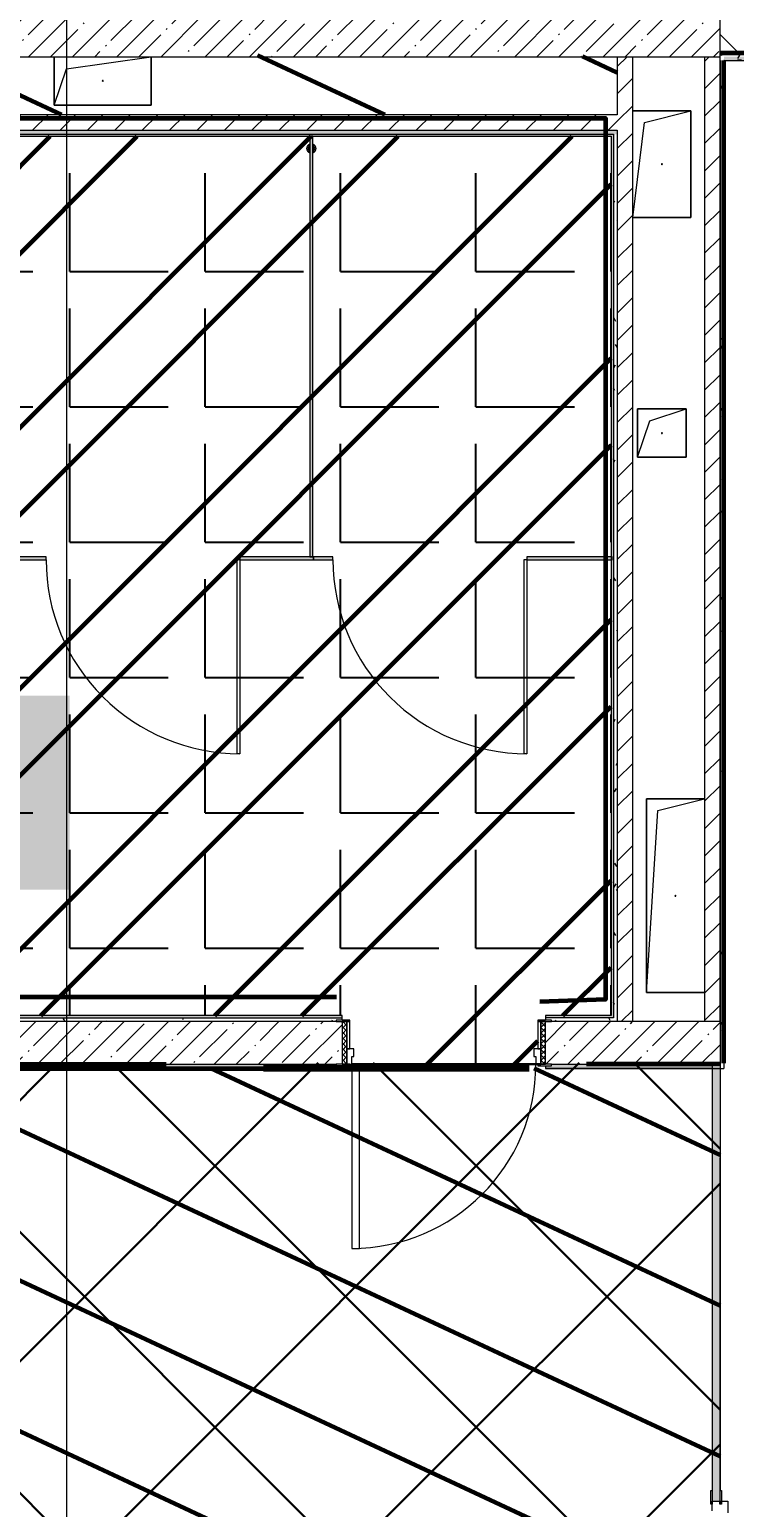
# Model space of a CAD drawing. Header units: millimetres. Extents: x -164500 to 426394, y -51911 to 102118.
# Drawn here: x 264540 to 268177, y 2892 to 10519 of the extents above; entities that cross this region are included whole.
import ezdxf
from ezdxf import colors
from ezdxf.entities.mleader import LeaderData, LeaderLine
from ezdxf.math import Vec2, Vec3

# ---------------------------------------------------------------- set-up
doc = ezdxf.new("R2010")
doc.units = ezdxf.units.MM
doc.linetypes.add('Осевая', pattern=[6350, 1270, -952.5, 3175, -952.5])
for name, color, linetype, lineweight in [('0) шлифовка', 5, 'Continuous', 60), ('1.4) Плинтус ПЛ-4', 6, 'Continuous', 60), ('196 1-3 этаж гидро изол', 6, 'Continuous', 60), ('284 стык. профилей', 1, 'Continuous', 120), ('5.2) Л-1 Линолеум', 100, 'Continuous', 30), ('9.1) Рулон', 30, 'Continuous', 30), ('A-DOOR-2', 7, 'Continuous', 5), ('A-DOOR-FRAM-2', 7, 'Continuous', 5), ('A-FLOR', 7, 'Continuous', 9), ('A-GENM', 7, 'Continuous', 9), ('A-GENM-1', 7, 'Continuous', 20), ('A-WALL', 7, 'Continuous', 5), ('I-WALL', 7, 'Continuous', 5), ('Оси', 7, 'Continuous', 9), ('Оси-2', 7, 'Осевая', 9)]:
    doc.layers.add(name, color=color, linetype=linetype, lineweight=lineweight)
for name, color, linetype in [('1.2) плитка КР3', 160, 'Continuous'), ('2) защита вин плитк', 6, 'Continuous'), ('3.1) Наливной пол', 3, 'Continuous'), ('3.2.3) Нал-ой пол 4 вып', 3, 'Continuous')]:
    doc.layers.add(name, color=color, linetype=linetype)
doc.layers.add('A-AREA-PATT-2', color=7, linetype='Continuous', lineweight=5, true_color=0xcde0ef, transparency=1)
for name, color, linetype, lineweight, true_color in [('A-DOOR-1', 7, 'Continuous', 5, 0xc0c0c0), ('A-DOOR-FRAM-1', 7, 'Continuous', 5, 0xc0c0c0), ('A-WALL-1', 9, 'Continuous', 5, 0x808080), ('A-WALL-FNSH-1', 9, 'Continuous', 5, 0x808080)]:
    doc.layers.add(name, color=color, linetype=linetype, lineweight=lineweight, true_color=true_color)
doc.styles.add('СПДС', font='ГОСТ тип А.ttf', dxfattribs={"width": 0.9})
pattern_1 = [(45, (148772.12, -0.94), (-70.71068, 70.71068), [])]
pattern_2 = [(45, (148772.12, -0.94), (-114.04925, 114.04925), []), (45, (148886.17, -0.94), (-114.04925, 114.04925), [201.612, -40.322, 6.706, -33.617])]
pattern_3 = [(0, (148772.123, -0.94), (243.84, 60.96), [20.117, -162.763, 20.117, -162.763, -975.36]), (0, (148772.123, -0.94), (243.84, 60.96), [-365.76, 20.117, -345.643, 20.117, -162.763, -426.72]), (0, (148772.123, -0.94), (243.84, 60.96), [-914.4, 20.117, -101.803, 20.117, -284.683]), (120, (148863.563, 29.54), (-174.71291, 180.691634), [20.117, -162.763, 20.117, -162.763, -975.36]), (120, (148863.563, 29.54), (-174.71291, 180.691634), [-365.76, 20.117, -345.643, 20.117, -162.763, -426.72]), (120, (148863.563, 29.54), (-174.71291, 180.691634), [-914.4, 20.117, -101.803, 20.117, -284.683]), (240, (148894.043, 151.46), (-69.12709, -241.651634), [20.117, -162.763, 20.117, -162.763, -975.36]), (240, (148894.043, 151.46), (-69.12709, -241.651634), [-365.76, 20.117, -345.643, 20.117, -162.763, -426.72]), (240, (148894.043, 151.46), (-69.12709, -241.651634), [-914.4, 20.117, -101.803, 20.117, -284.683])]
pattern_4 = [(45, (205553.1, 26879), (-1347.04, 1347.04), [])]

# ---------------------------------------------------------------- blocks, each defined once
blk = doc.blocks.new('GM_Отверстие прямоугольное _в плите_ - Отверстие-V354-Объем проектирования 2 этажа')
at = {"layer": 'A-GENM'}
for p, q in [((-250, -125), (-250, 125)), ((-250, 125), (-250, -125)), ((-187.5, 62.5), (250, 125)), ((250, 125), (250, -125)), ((250, -125), (250, 125)), ((-250, -125), (-187.5, 62.5)), ((250, -125), (-250, -125)), ((-250, -125), (250, -125))]:
    blk.add_line(p, q, dxfattribs=at)
for start, end in [(360, 180), (180, 360)]:
    blk.add_arc((0, 0), 2.5, start, end, dxfattribs=at)
blk = doc.blocks.new('GM_Отверстие прямоугольное _в плите_ - Отверстие-21985891-Объем проектирования 2 этажа')
at = {"layer": 'A-GENM'}
for p, q in [((-150, 275), (150, 275)), ((150, 275), (-150, 275)), ((-90, 215), (150, 275)), ((150, 275), (150, -275)), ((150, -275), (150, 275)), ((-150, -275), (-90, 215)), ((150, -275), (-150, -275)), ((-150, -275), (150, -275))]:
    blk.add_line(p, q, dxfattribs=at)
for start, end in [(360, 180), (180, 360)]:
    blk.add_arc((0, 0), 2.5, start, end, dxfattribs=at)
blk = doc.blocks.new('GM_Отверстие прямоугольное _в плите_ - Отверстие-21605184-Объем проектирования 2 этажа')
at = {"layer": 'A-GENM'}
for p, q in [((-125, -125), (-125, 125)), ((-125, 125), (125, 125)), ((125, 125), (-125, 125)), ((-125, 125), (-125, -125)), ((-62.5, 62.5), (125, 125)), ((125, 125), (125, -125)), ((125, -125), (125, 125)), ((-125, -125), (-62.5, 62.5)), ((125, -125), (-125, -125)), ((-125, -125), (125, -125))]:
    blk.add_line(p, q, dxfattribs=at)
for start, end in [(360, 180), (180, 360)]:
    blk.add_arc((0, 0), 2.5, start, end, dxfattribs=at)
blk = doc.blocks.new('GM_Отверстие прямоугольное _в плите_ - Отверстие-V378-Объем проектирования 2 этажа')
at = {"layer": 'A-GENM'}
for p, q in [((-150, -500), (-150, 500)), ((-150, 500), (150, 500)), ((150, 500), (-150, 500)), ((-150, 500), (-150, -500)), ((-90, 440), (150, 500)), ((-150, -500), (-90, 440)), ((150, -500), (-150, -500)), ((-150, -500), (150, -500))]:
    blk.add_line(p, q, dxfattribs=at)
for start, end in [(360, 180), (180, 360)]:
    blk.add_arc((0, 0), 2.5, start, end, dxfattribs=at)
blk = doc.blocks.new('131_Сантехническая перегородка 7 - СП-1-30858579-Объем проектирования 2 этажа')
at = {"layer": 'A-GENM'}
blk.add_hatch(color=256, dxfattribs=at).paths.add_polyline_path([(2165.9, -8), (2165.9, 8), (-4.1, 8), (-4.1, -8), (1166.2, -8)])
at = {"layer": 'A-GENM', "flags": 128}
for points in [[(71.5, 8), (71.1, 8.5), (70.8, 9), (70.4, 9.5), (70, 9.9), (69.6, 10.4), (69.2, 10.8), (68.8, 11.2), (68.3, 11.6), (67.8, 12), (67.3, 12.3), (66.8, 12.7), (66.3, 13), (65.8, 13.3), (65.3, 13.6), (64.7, 13.8), (64.2, 14), (63.6, 14.3), (63, 14.4), (62.4, 14.6), (61.9, 14.7), (61.3, 14.9), (60.7, 14.9), (60.1, 15), (59.5, 15.1), (58.9, 15.1), (58.3, 15.1), (57.7, 15), (57.1, 15), (56.5, 14.9), (55.9, 14.8), (55.3, 14.7), (54.7, 14.5), (54.1, 14.4), (53.5, 14.2), (53, 13.9), (52.4, 13.7), (51.9, 13.4), (51.4, 13.2), (50.8, 12.9), (50.3, 12.5), (49.8, 12.2), (49.3, 11.8), (48.9, 11.4), (48.4, 11), (48, 10.6), (47.6, 10.2), (47.2, 9.7), (46.8, 9.3), (46.4, 8.8), (46.1, 8.3), (45.9, 8)], [(45.9, -8), (46.3, -8.5), (46.6, -9), (47, -9.5), (47.4, -9.9), (47.8, -10.4), (48.2, -10.8), (48.6, -11.2), (49.1, -11.6), (49.6, -12), (50, -12.3), (50.5, -12.7), (51.1, -13), (51.6, -13.3), (52.1, -13.6), (52.7, -13.8), (53.2, -14), (53.8, -14.3), (54.4, -14.4), (54.9, -14.6), (55.5, -14.7), (56.1, -14.9), (56.7, -14.9), (57.3, -15), (57.9, -15.1), (58.5, -15.1), (59.1, -15.1), (59.7, -15), (60.3, -15), (60.9, -14.9), (61.5, -14.8), (62.1, -14.7), (62.7, -14.5), (63.3, -14.4), (63.8, -14.2), (64.4, -13.9), (65, -13.7), (65.5, -13.4), (66, -13.2), (66.6, -12.9), (67.1, -12.5), (67.6, -12.2), (68, -11.8), (68.5, -11.4), (69, -11), (69.4, -10.6), (69.8, -10.2), (70.2, -9.7), (70.6, -9.3), (70.9, -8.8), (71.3, -8.3), (71.5, -8)]]:
    blk.add_lwpolyline(points, dxfattribs=at)
at = {"layer": 'A-GENM'}
for radius, start, end in [(24.6, 19.91127, 160.08873), (17.6, 28.97309, 151.02691), (15.1, 33.78108, 146.21892), (24.6, 199.91127, 340.08873), (17.6, 208.97309, 331.02691), (15.1, 213.78108, 326.21892)]:
    blk.add_arc((58.7, 0), radius, start, end, dxfattribs=at)
at = {"layer": 'A-GENM-1'}
for p, q in [((2165.9, 8), (-4.1, 8)), ((-4.1, 8), (-4.1, -8)), ((2165.9, -8), (2165.9, 8)), ((-4.1, -8), (2165.9, -8))]:
    blk.add_line(p, q, dxfattribs=at)
blk = doc.blocks.new('131_Сантехническая перегородка_Дверь МГН - СД-1-30883454-Объем проектирования 2 этажа')
at = {"layer": 'A-GENM'}
for points in [[(-350.5, 8), (-370, 8), (-370, -8), (10, -8), (10, 8), (-335.4, 8)], [(1390, 8), (1010, 8), (1010, -8), (1390, -8)]]:
    blk.add_hatch(color=256, dxfattribs=at).paths.add_polyline_path(points)
at = {"layer": 'A-DOOR-1'}
for p, q in [((10, 1008), (26, 1008)), ((10, 8), (10, 1008)), ((26, 8), (26, 1008)), ((10, 8), (26, 8))]:
    blk.add_line(p, q, dxfattribs=at)
blk.add_arc((10, 8), 1000, 360, 90, dxfattribs=at)
at = {"layer": 'A-GENM-1'}
for p, q in [((10, 8), (-370, 8)), ((-370, 8), (-370, -8)), ((10, -8), (10, 8)), ((1390, 8), (1010, 8)), ((1010, 8), (1010, -8)), ((1390, -8), (1390, 8)), ((-370, -8), (10, -8)), ((1010, -8), (1390, -8))]:
    blk.add_line(p, q, dxfattribs=at)
blk = doc.blocks.new('131_Сантехническая перегородка_Дверь МГН 2 - СД-1-V493-Объем проектирования 2 этажа')
at = {"layer": 'A-GENM'}
for points in [[(-278.7, 8), (-426, 8), (-426, -8), (10, -8), (10, 8), (-87, 8)], [(1010, 8), (1010, -8), (1110, -8), (1110, 8)]]:
    blk.add_hatch(color=256, dxfattribs=at).paths.add_polyline_path(points)
at = {"layer": 'A-DOOR-1'}
for p, q in [((10, 1008), (26, 1008)), ((10, 8), (10, 1008)), ((26, 8), (26, 1008)), ((10, 8), (26, 8))]:
    blk.add_line(p, q, dxfattribs=at)
blk.add_arc((10, 8), 1000, 360, 90, dxfattribs=at)
at = {"layer": 'A-GENM-1'}
for p, q in [((10, 8), (-430, 8)), ((-430, 8), (-430, -8)), ((10, -8), (10, 8)), ((1110, 8), (1010, 8)), ((1010, 8), (1010, -8)), ((1110, -8), (1110, 8)), ((-430, -8), (10, -8)), ((1010, -8), (1110, -8))]:
    blk.add_line(p, q, dxfattribs=at)

msp = doc.modelspace()

# ---------------------------------------------------------------- hatches: boundary and pattern name
at = {"layer": '0) шлифовка', "true_color": 0x2776bb}
h = msp.add_hatch(dxfattribs=at)
h.set_pattern_fill('ANSI31', color=152, scale=222, angle=110)
h.set_pattern_definition([(155, (191173.1, 26480), (-297.8825, -638.811), [])])
h.paths.add_polyline_path([(269961.123, 10600), (269961.123, 10620), (260702.123, 10620), (260702.123, 10600)], flags=16)
h.paths.add_polyline_path([(260002.123, 6708), (260002.123, 6729), (259962.123, 6729), (259962.123, 6708)], flags=16)
h.paths.add_polyline_path([(259952.123, 10600), (259952.123, 10400), (259982.123, 10400), (260702.123, 10400), (268022.123, 10380), (267572.123, 10380), (267572.123, 10080), (260782.123, 10080), (260782.123, 10380), (260682.123, 10380), (260682.123, 6700), (260032.123, 6700), (260002.123, 6700), (260002.123, 6620), (260032.123, 6620), (260682.123, 6600), (260002.123, 6600), (259952.123, 6615), (259952.123, 6660), (259942.123, 6660), (259942.123, 6700), (259977.123, 6700), (260002.123, 6700), (260002.123, 6729), (260673.123, 6729), (260673.123, 10371), (259952.123, 10371), (259894.981, 10401), (259902.123, 10401), (259902.123, 10440), (259892.123, 10440), (259892.123, 10480), (259912.123, 10600)], flags=17)
h.paths.add_polyline_path([(259927.123, 10400), (259952.123, 10400), (260682.123, 10380), (259952.123, 10380), (259927.123, 10400), (259912.123, 10400), (259912.123, 10401), (259927.123, 10600)], flags=16)
h.paths.add_polyline_path([(259977.123, 6700), (259977.123, 6620), (259962.123, 6620), (259962.123, 6621), (259976.934, 6699), (259962.123, 6699), (259962.123, 6700)], flags=16)
h.paths.add_polyline_path([(259977.123, 6620), (259977.123, 6621), (259962.123, 6621), (259962.123, 6620)], flags=0)
h.paths.add_polyline_path([(262808.234, 10130), (262870.734, 10317.5), (263308.234, 10380), (263308.234, 10130)], flags=16)
h.paths.add_polyline_path([(263055.734, 10255, -1), (263060.734, 10255, -1)], flags=0)
h.paths.add_polyline_path([(264667.123, 10130), (264729.623, 10317.5), (265167.123, 10380), (265167.123, 10130)], flags=16)
h.paths.add_polyline_path([(264914.623, 10255, -1), (264919.623, 10255, -1)], flags=0)
h.paths.add_polyline_path([(267677.123, 8562.5), (267927.123, 8562.5), (267927.123, 8312.5), (267677.123, 8312.5)], flags=16)
h.paths.add_polyline_path([(267799.623, 8437.5, -1), (267804.623, 8437.5, -1)], flags=0)
h = msp.add_hatch(dxfattribs=at)
h.set_pattern_fill('ANSI31', color=152, scale=222, angle=110)
h.set_pattern_definition([(155, (205553.1, 26879), (-297.8825, -638.811), [])])
h.paths.add_polyline_path([(260681.123, 6599), (258543.123, 6599), (258543.123, 5155), (258543.123, 171), (261281.123, 171), (261281.123, 521), (261663.123, 521), (261663.123, 171), (263951.123, 171), (263951.123, 521), (264423.123, 521), (264423.123, 171), (268102.123, 171), (268102.123, 1470), (268102.123, 1525), (268062.123, 1525), (268062.123, 1470), (268054.123, 1470), (268054.123, 1540), (268062.123, 1575), (268102.123, 1575), (268102.123, 2875), (268062.123, 2875), (268062.123, 2910), (268054.123, 2910), (268054.123, 2980), (268062.123, 2980), (268062.123, 2925), (268102.123, 2925), (268102.123, 2980), (268102.123, 5159), (267202.123, 5159), (260681.123, 5159)])
at = {"layer": '1.2) плитка КР3'}
h = msp.add_hatch(dxfattribs=at)
h.set_pattern_fill('ANGLE', color=256, scale=100)
h.set_pattern_definition([(0, (243093.1, 9968.06), (0, 698.5), [508, -190.5]), (90, (243093.1, 9968.06), (-698.5, 4e-14), [508, -190.5])])
h.paths.add_polyline_path([(267541.123, 9968.059), (260813.123, 9968.059), (260813.123, 8090.059), (261043.123, 8090.059), (261043.123, 5860.059), (261863.123, 5860.059), (261863.123, 5660.059), (264443.123, 5660.059), (264443.123, 5430.059), (266152.123, 5430.059), (266152.123, 5407.059), (266192.123, 5407.059), (266192.123, 5399.059), (266192.123, 5259.059), (266212.123, 5259.059), (266212.123, 5219.059), (266202.123, 5179.059), (267152.123, 5179.059), (267152.123, 5219.059), (267142.123, 5219.059), (267142.123, 5259.059), (267162.123, 5259.059), (267162.123, 5399.059), (267162.123, 5407.059), (267202.123, 5407.059), (267202.123, 5419.059), (267202.123, 5430.059), (267541.123, 5430.059)])
at = {"layer": '196 1-3 этаж гидро изол'}
h = msp.add_hatch(dxfattribs=at)
h.set_pattern_fill('ANSI32', color=256, scale=100)
h.set_pattern_definition([(45, (243093.1, 9968.1), (-673.52, 673.52), []), (45, (243542.1, 9968.1), (-673.52, 673.52), [])])
h.paths.add_polyline_path([(267541.123, 9968.059), (260813.123, 9968.059), (260813.123, 8090.059), (261043.123, 8090.059), (261043.123, 5860.059), (261863.123, 5860.059), (261863.123, 5660.059), (264443.123, 5660.059), (264443.123, 5430.059), (266152.123, 5430.059), (266152.123, 5407.059), (266192.123, 5407.059), (266192.123, 5399.059), (266192.123, 5259.059), (266212.123, 5259.059), (266212.123, 5219.059), (266202.123, 5179.059), (267152.123, 5179.059), (267152.123, 5219.059), (267142.123, 5219.059), (267142.123, 5259.059), (267162.123, 5259.059), (267162.123, 5399.059), (267162.123, 5407.059), (267202.123, 5407.059), (267202.123, 5419.059), (267202.123, 5430.059), (267541.123, 5430.059)])
at = {"layer": '2) защита вин плитк'}
h = msp.add_hatch(dxfattribs=at)
h.set_pattern_fill('ANSI31', color=256, scale=600)
h.set_pattern_definition(pattern_4)
h.paths.add_polyline_path([(260681.123, 6599), (258543.123, 6599), (258543.123, 5155), (258543.123, 171), (261281.123, 171), (261281.123, 521), (261663.123, 521), (261663.123, 171), (263951.123, 171), (263951.123, 521), (264423.123, 521), (264423.123, 171), (268102.123, 171), (268102.123, 1470), (268102.123, 1525), (268062.123, 1525), (268062.123, 1470), (268054.123, 1470), (268054.123, 1540), (268062.123, 1575), (268102.123, 1575), (268102.123, 2875), (268062.123, 2875), (268062.123, 2910), (268054.123, 2910), (268054.123, 2980), (268062.123, 2980), (268062.123, 2925), (268102.123, 2925), (268102.123, 2980), (268102.123, 5159), (267202.123, 5159), (260681.123, 5159)])
h = msp.add_hatch(dxfattribs=at)
h.set_pattern_fill('ANSI31', color=256, scale=600)
h.set_pattern_definition(pattern_4)
h.paths.add_polyline_path([(260681.123, 6599), (258543.123, 6599), (258543.123, 5155), (258543.123, 171), (261281.123, 171), (261281.123, 521), (261663.123, 521), (261663.123, 171), (263951.123, 171), (263951.123, 521), (264423.123, 521), (264423.123, 171), (268102.123, 171), (268102.123, 1470), (268102.123, 1525), (268062.123, 1525), (268062.123, 1470), (268054.123, 1470), (268054.123, 1540), (268062.123, 1575), (268102.123, 1575), (268102.123, 2875), (268062.123, 2875), (268062.123, 2910), (268054.123, 2910), (268054.123, 2980), (268062.123, 2980), (268062.123, 2925), (268102.123, 2925), (268102.123, 2980), (268102.123, 5159), (267202.123, 5159), (260681.123, 5159)])
at = {"layer": '3.1) Наливной пол'}
h = msp.add_hatch(dxfattribs=at)
h.set_pattern_fill('ANSI31', color=256, scale=600)
h.set_pattern_definition(pattern_4)
h.paths.add_polyline_path([(260681.123, 6599), (258543.123, 6599), (258543.123, 5155), (258543.123, 171), (261281.123, 171), (261281.123, 521), (261663.123, 521), (261663.123, 171), (263951.123, 171), (263951.123, 521), (264423.123, 521), (264423.123, 171), (268102.123, 171), (268102.123, 1470), (268102.123, 1525), (268062.123, 1525), (268062.123, 1470), (268054.123, 1470), (268054.123, 1540), (268062.123, 1575), (268102.123, 1575), (268102.123, 2875), (268062.123, 2875), (268062.123, 2910), (268054.123, 2910), (268054.123, 2980), (268062.123, 2980), (268062.123, 2925), (268102.123, 2925), (268102.123, 2980), (268102.123, 5159), (267202.123, 5159), (260681.123, 5159)])
at = {"layer": '3.2.3) Нал-ой пол 4 вып'}
h = msp.add_hatch(dxfattribs=at)
h.set_pattern_fill('ANSI31', color=256, scale=600)
h.set_pattern_definition(pattern_4)
h.paths.add_polyline_path([(260681.123, 6599), (258543.123, 6599), (258543.123, 5155), (258543.123, 171), (261281.123, 171), (261281.123, 521), (261663.123, 521), (261663.123, 171), (263951.123, 171), (263951.123, 521), (264423.123, 521), (264423.123, 171), (268102.123, 171), (268102.123, 1470), (268102.123, 1525), (268062.123, 1525), (268062.123, 1470), (268054.123, 1470), (268054.123, 1540), (268062.123, 1575), (268102.123, 1575), (268102.123, 2875), (268062.123, 2875), (268062.123, 2910), (268054.123, 2910), (268054.123, 2980), (268062.123, 2980), (268062.123, 2925), (268102.123, 2925), (268102.123, 2980), (268102.123, 5159), (267202.123, 5159), (260681.123, 5159)])
at = {"layer": '5.2) Л-1 Линолеум'}
h = msp.add_hatch(dxfattribs=at)
h.set_pattern_fill('ANSI37', color=256, scale=300)
h.set_pattern_definition([(45, (205553.1, 26879), (-673.519, 673.519), []), (135, (205553.1, 26879), (-673.519, -673.519), [])])
h.paths.add_polyline_path([(260681.123, 6625.74), (258543.123, 6625.74), (258543.123, 5181.74), (258543.123, 197.74), (261281.123, 197.74), (261281.123, 547.74), (261663.123, 547.74), (261663.123, 197.74), (263951.123, 197.74), (263951.123, 547.74), (264423.123, 547.74), (264423.123, 197.74), (268102.123, 197.74), (268102.123, 1496.74), (268102.123, 1551.74), (268062.123, 1551.74), (268062.123, 1496.74), (268054.123, 1496.74), (268054.123, 1566.74), (268062.123, 1601.74), (268102.123, 1601.74), (268102.123, 2901.74), (268062.123, 2901.74), (268062.123, 2936.74), (268054.123, 2936.74), (268054.123, 3006.74), (268062.123, 3006.74), (268062.123, 2951.74), (268102.123, 2951.74), (268102.123, 3006.74), (268102.123, 5185.74), (267202.123, 5185.74), (260681.123, 5185.74)])
at = {"layer": 'A-AREA-PATT-2'}
h = msp.add_hatch(color=256, dxfattribs=at)
h.paths.add_polyline_path([(268122.623, 10359.059), (269982.123, 10359.059), (269982.123, 10379.059), (268122.623, 10379.059), (268122.623, 10359.064)])
h.paths.add_polyline_path([(273177.123, 10379.059), (273181.623, 10379.059), (273179.623, 10489.059), (273177.123, 10488.898), (273177.123, 10382.918)])
h.paths.add_polyline_path([(271722.123, 10379.059), (271777.123, 10379.059), (271777.123, 10489.059), (270092.123, 10489.059), (270092.123, 10379.059), (271041.969, 10379.059)])
h = msp.add_hatch(color=256, dxfattribs=at)
h.paths.add_polyline_path([(261155.577, 6849.059), (261212.123, 6849.059), (261212.123, 7049.059), (261043.123, 7049.059), (261043.123, 6849.059)])
h.paths.add_polyline_path([(264261.123, 9883.278), (264267.587, 9885.378), (264276.527, 9897.682), (264274.309, 9915.943), (264265.549, 9925.857), (264261.123, 9925.194), (264261.123, 9917.043), (264264.556, 9914.069), (264268.194, 9905.286), (264261.123, 9885.378)])
h.paths.add_polyline_path([(266001.623, 9883.278), (266008.087, 9885.378), (266017.027, 9897.682), (266014.809, 9915.943), (266006.049, 9925.857), (266001.623, 9925.194), (266001.623, 9917.043), (266005.056, 9914.069), (266008.694, 9905.286), (266001.623, 9885.378)])
h.paths.add_polyline_path([(265985.623, 9883.278), (265985.623, 9893.529), (265982.19, 9896.503), (265978.552, 9905.286), (265985.623, 9927.295), (265979.159, 9925.194), (265970.22, 9912.89), (265972.438, 9894.629), (265981.198, 9884.715)])
h.paths.add_polyline_path([(264245.123, 9883.278), (264245.123, 9893.529), (264241.69, 9896.503), (264238.052, 9905.286), (264245.123, 9927.295), (264238.659, 9925.194), (264229.72, 9912.89), (264231.938, 9894.629), (264240.698, 9884.715)])
h.paths.add_polyline_path([(261665.123, 9886.357), (261665.123, 9896.608), (261662.466, 9897.709), (261658.052, 9908.366), (261665.123, 9930.374), (261658.659, 9928.274), (261649.72, 9915.97), (261651.938, 9897.709), (261660.698, 9887.795)])
h.paths.add_polyline_path([(263385.123, 9886.357), (263385.123, 9896.608), (263382.466, 9897.709), (263378.052, 9908.366), (263385.123, 9930.374), (263378.659, 9928.274), (263369.72, 9915.97), (263371.938, 9897.709), (263380.698, 9887.795)])
h.paths.add_polyline_path([(262525.123, 9886.357), (262525.123, 9896.608), (262522.466, 9897.709), (262518.052, 9908.366), (262525.123, 9930.374), (262518.659, 9928.274), (262509.72, 9915.97), (262511.938, 9897.709), (262520.698, 9887.795)])
h.paths.add_polyline_path([(261681.123, 9886.357), (261687.587, 9888.458), (261696.527, 9900.762), (261694.309, 9919.023), (261685.549, 9928.937), (261681.123, 9928.274), (261681.123, 9920.123), (261684.556, 9917.149), (261688.194, 9908.366), (261681.123, 9888.458)])
h.paths.add_polyline_path([(262541.123, 9886.357), (262547.587, 9888.458), (262556.527, 9900.762), (262554.309, 9919.023), (262545.549, 9928.937), (262541.123, 9928.274), (262541.123, 9920.123), (262544.556, 9917.149), (262548.194, 9908.366), (262541.123, 9888.458)])
h.paths.add_polyline_path([(263401.123, 9886.357), (263407.587, 9888.458), (263416.527, 9900.762), (263414.309, 9919.023), (263405.549, 9928.937), (263401.123, 9928.274), (263401.123, 9920.123), (263404.556, 9917.149), (263408.194, 9908.366), (263401.123, 9888.458)])
h = msp.add_hatch(color=256, dxfattribs=at)
h.paths.add_polyline_path([(268102.123, 169.559), (268101.123, 1524.059), (268062.123, 1524.059), (268062.138, 169.559), (268101.123, 169.559)])
h.paths.add_polyline_path([(268102.113, 2924.059), (268102.123, 2924.059), (268101.76, 5158.559), (268062.123, 5158.559), (268062.123, 2924.059), (268101.123, 2924.059)])
at = {"layer": 'A-DOOR-2'}
h = msp.add_hatch(dxfattribs=at)
h.set_pattern_fill('FP_37', color=256, angle=180, style=0, pattern_type=2)
h.set_pattern_definition([(315, (264913.212, 5114.374), (14.14214, 14.14214), []), (45, (264913.212, 5114.374), (-14.14214, 14.14214), [])])
h.paths.add_polyline_path([(266152.123, 5179.059), (266177.123, 5179.059), (266177.123, 5399.059), (266152.123, 5399.059)])
at = {"layer": 'A-DOOR-FRAM-2'}
h = msp.add_hatch(dxfattribs=at)
h.set_pattern_fill('FP_38', color=256, angle=180, style=0, pattern_type=2)
h.set_pattern_definition([(225, (267036.007, 5114.374), (14.1421, -14.1421), []), (315, (267036.007, 5114.374), (14.1421, 14.1421), [])])
h.paths.add_polyline_path([(267177.123, 5179.059), (267202.123, 5179.059), (267202.123, 5399.059), (267177.123, 5397.63)])
at = {"layer": 'I-WALL'}
h = msp.add_hatch(dxfattribs=at)
h.set_pattern_fill('FP_23', color=256, style=0, pattern_type=2)
h.set_pattern_definition([(135, (148772.12, -0.94), (-141.42136, -141.42136), [])])
h.paths.add_polyline_path([(269942.213, 10399.059), (269982.123, 10399.059), (269982.123, 10599.059), (268102.123, 10599.059), (268102.123, 10399.059), (269580.845, 10399.059)])
h.paths.add_polyline_path([(260458.226, 10399.059), (260702.123, 10399.059), (260702.123, 10599.059), (259952.123, 10599.059), (259952.123, 10399.059), (260450.736, 10399.059)])
h.paths.add_polyline_path([(258822.123, 10399.059), (259002.123, 10399.059), (259002.123, 10599.059), (257877.123, 10599.059), (257877.123, 10399.059), (258739.83, 10399.059)])
h.paths.add_polyline_path([(256122.123, 10399.059), (256477.123, 10399.059), (256477.123, 10599.059), (256122.123, 10599.059)])
h = msp.add_hatch(dxfattribs=at)
h.set_pattern_fill('FP_1', color=256, style=0, pattern_type=2)
h.set_pattern_definition(pattern_2)
h.paths.add_polyline_path([(261630.767, 10379.059), (268102.123, 10379.059), (268102.123, 10599.059), (260702.123, 10599.059), (260702.123, 10379.059), (261497.529, 10379.059)])
h = msp.add_hatch(dxfattribs=at)
h.set_pattern_fill('FP_22', color=256, style=0, pattern_type=2)
h.set_pattern_definition(pattern_1)
h.paths.add_polyline_path([(267652.123, 5399.059), (267652.123, 10379.059), (267572.123, 10379.059), (267572.123, 5399.059), (267608.487, 5399.059)])
h = msp.add_hatch(dxfattribs=at)
h.set_pattern_fill('FP_22', color=256, style=0, pattern_type=2)
h.set_pattern_definition(pattern_1)
h.paths.add_polyline_path([(268022.123, 5399.059), (268102.123, 5399.059), (268102.123, 10379.059), (268022.123, 10379.059), (268022.123, 5721.118)])
h = msp.add_hatch(dxfattribs=at)
h.set_pattern_fill('FP_191', color=256, style=0, pattern_type=2)
h.set_pattern_definition(pattern_3)
h.paths.add_polyline_path([(269982.123, 10359.059), (269982.123, 10399.059), (268102.123, 10399.059), (268102.123, 10359.059), (269962.123, 10359.059)])
h = msp.add_hatch(dxfattribs=at)
h.set_pattern_fill('FP_191', color=256, style=0, pattern_type=2)
h.set_pattern_definition(pattern_3)
h.paths.add_polyline_path([(268102.123, 5159.059), (268122.123, 5159.059), (268122.123, 5185.093), (268122.123, 10358.559), (268102.123, 10359.059), (268102.123, 5179.059)])
h = msp.add_hatch(dxfattribs=at)
h.set_pattern_fill('FP_22', color=256, style=0, pattern_type=2)
h.set_pattern_definition(pattern_1)
h.paths.add_polyline_path([(267572.123, 9999.059), (267572.123, 10079.059), (260782.123, 10079.059), (260782.123, 9999.059), (267202.123, 9999.059)])
h = msp.add_hatch(dxfattribs=at)
h.set_pattern_fill('FP_191', color=256, style=0, pattern_type=2)
h.set_pattern_definition(pattern_3)
h.paths.add_polyline_path([(263076.236, 9979.059), (267572.123, 9979.059), (267571.774, 9999.058), (260782.123, 9999.059), (260782.123, 9979.059), (262714.869, 9979.059)])
for points in [[(267552.123, 9968.059), (267552.123, 9979.059), (260802.123, 9979.059), (260802.123, 9968.059), (267549.707, 9968.059)], [(267552.123, 5430.059), (267552.123, 9968.059), (267541.123, 9968.059), (267541.123, 5430.059)]]:
    msp.add_hatch(color=256, dxfattribs=at).paths.add_polyline_path(points)
h = msp.add_hatch(dxfattribs=at)
h.set_pattern_fill('FP_191', color=256, style=0, pattern_type=2)
h.set_pattern_definition(pattern_3)
h.paths.add_polyline_path([(267572.123, 5419.059), (267570.515, 9979.059), (267552.123, 9979.059), (267552.123, 5419.059)])
h = msp.add_hatch(dxfattribs=at)
h.set_pattern_fill('FP_191', color=256, style=0, pattern_type=2)
h.set_pattern_definition(pattern_3)
h.paths.add_polyline_path([(267552.123, 5399.059), (267572.123, 5399.059), (267572.123, 5419.059), (267202.123, 5419.059), (267202.767, 5407.059), (267232.123, 5407.059), (267232.123, 5399.059), (267541.123, 5399.059)])
h.paths.add_polyline_path([(264432.123, 5399.059), (266122.123, 5399.41), (266122.123, 5407.059), (266152.123, 5407.059), (266152.123, 5419.059), (264432.123, 5418.988), (264432.123, 5400.245)])
h = msp.add_hatch(color=256, dxfattribs=at)
h.paths.add_polyline_path([(267203.732, 5419.059), (267552.123, 5419.059), (267552.123, 5430.059), (267202.123, 5430.059), (267202.123, 5419.059)])
h.paths.add_polyline_path([(266000.819, 5419.059), (266152.123, 5419.059), (266152.123, 5430.059), (264443.123, 5430.059), (264443.123, 5419.059), (265244.439, 5419.059)])
h = msp.add_hatch(dxfattribs=at)
h.set_pattern_fill('FP_1', color=256, style=0, pattern_type=2)
h.set_pattern_definition(pattern_2)
h.paths.add_polyline_path([(268102.123, 5179.059), (268102.123, 5399.059), (267202.123, 5399.059), (267202.123, 5179.059), (268062.123, 5179.059)])
h.paths.add_polyline_path([(264412.123, 5179.059), (266152.123, 5179.059), (266152.123, 5399.059), (260702.123, 5399.059), (260702.123, 5179.059), (263798.97, 5179.059)])
h = msp.add_hatch(dxfattribs=at)
h.set_pattern_fill('FP_191', color=256, style=0, pattern_type=2)
h.set_pattern_definition(pattern_3)
h.paths.add_polyline_path([(268046.505, 5159.059), (268062.123, 5159.059), (268062.123, 5179.059), (267232.123, 5179.059), (267232.123, 5171.059), (267202.123, 5171.059), (267202.123, 5159.059), (267652.123, 5159.059)])
h.paths.add_polyline_path([(262353.502, 5159.059), (266152.123, 5159.059), (266152.123, 5171.059), (266122.123, 5171.059), (266122.123, 5179.059), (260682.123, 5177.873), (260682.123, 5159.059), (260908.033, 5159.059)])

# ---------------------------------------------------------------- linework, layer by layer
at = {"layer": '1.2) плитка КР3'}
msp.add_lwpolyline([(267177.123, 5179.059), (266202.123, 5179.059), (266202.123, 5179.059), (267177.123, 5179.059)], close=True, dxfattribs=at)
at = {"layer": '1.4) Плинтус ПЛ-4'}
for p, q in [((268102.123, 10399.059), (269982.123, 10399.059)), ((268122.123, 5185.093), (268122.123, 10359.059)), ((260681.123, 5158.059), (266152.123, 5158.059)), ((260702.123, 5179.059), (265244.439, 5179.059)), ((268102.123, 5179.059), (267412.642, 5179.059))]:
    msp.add_line(p, q, dxfattribs=at)
at = {"layer": '196 1-3 этаж гидро изол'}
for points in [[(266122.625, 5524.618), (264413.625, 5524.618), (264402.625, 5743.618), (261833.625, 5743.618), (261833.625, 5954.618), (261013.625, 5997.996), (261013.625, 8245.757), (260752.625, 8245.757), (260752.625, 10062.618)], [(260783.625, 10062.618), (267511.625, 10062.618), (267511.625, 5513.618), (267172.625, 5501.618)]]:
    msp.add_lwpolyline(points, dxfattribs=at)
at = {"layer": '284 стык. профилей'}
msp.add_lwpolyline([(265747.376, 5159.059), (267117.256, 5159.059)], dxfattribs=at)
at = {"layer": 'A-DOOR-1'}
for p, q in [((266242.123, 5179.059), (266202.123, 5179.059)), ((266202.123, 5179.059), (266202.123, 4229.059)), ((266242.123, 4229.059), (266242.123, 5179.059)), ((266202.123, 4229.059), (266242.123, 4229.059))]:
    msp.add_line(p, q, dxfattribs=at)
msp.add_arc((266202.123, 5179.059), 950, 270, 0, dxfattribs=at)
at = {"layer": 'A-DOOR-FRAM-1'}
for p, q in [((266192.123, 5407.059), (266122.123, 5407.059)), ((266122.123, 5407.059), (266122.123, 5399.059)), ((266122.123, 5399.059), (266192.123, 5399.059)), ((266177.123, 5399.059), (266152.123, 5399.059)), ((266152.123, 5399.059), (266152.123, 5179.059)), ((266177.123, 5179.059), (266177.123, 5399.059)), ((266192.123, 5399.059), (266177.123, 5399.059)), ((266177.123, 5399.059), (266177.123, 5259.059)), ((266192.123, 5399.059), (266192.123, 5407.059)), ((266192.123, 5259.059), (266192.123, 5399.059)), ((267162.123, 5407.059), (267162.123, 5399.059)), ((267232.123, 5407.059), (267162.123, 5407.059)), ((267162.123, 5399.059), (267162.123, 5259.059)), ((267177.123, 5399.059), (267162.123, 5399.059)), ((267162.123, 5399.059), (267232.123, 5399.059)), ((267177.123, 5399.059), (267177.123, 5179.059)), ((267202.123, 5399.059), (267177.123, 5399.059)), ((267177.123, 5259.059), (267177.123, 5399.059)), ((267202.123, 5179.059), (267202.123, 5399.059)), ((267232.123, 5399.059), (267232.123, 5407.059)), ((266212.123, 5259.059), (266177.123, 5259.059)), ((266177.123, 5259.059), (266177.123, 5179.059)), ((266177.123, 5259.059), (266192.123, 5259.059)), ((266202.123, 5179.059), (266202.123, 5219.059)), ((266202.123, 5219.059), (266212.123, 5219.059)), ((266212.123, 5219.059), (266212.123, 5259.059)), ((267177.123, 5259.059), (267142.123, 5259.059)), ((267142.123, 5259.059), (267142.123, 5219.059)), ((267142.123, 5219.059), (267152.123, 5219.059)), ((267152.123, 5219.059), (267152.123, 5179.059)), ((267162.123, 5259.059), (267177.123, 5259.059)), ((267177.123, 5179.059), (267177.123, 5259.059)), ((266192.123, 5179.059), (266122.123, 5179.059)), ((266122.123, 5179.059), (266122.123, 5171.059)), ((266122.123, 5171.059), (266192.123, 5171.059)), ((266152.123, 5179.059), (266177.123, 5179.059)), ((266192.123, 5180.059), (266177.123, 5180.059)), ((266177.123, 5180.059), (266177.123, 5179.059)), ((266177.123, 5179.059), (266202.123, 5179.059)), ((266177.123, 5179.059), (266192.123, 5179.059)), ((266192.123, 5179.059), (266192.123, 5180.059)), ((266192.123, 5171.059), (266192.123, 5179.059)), ((267152.123, 5179.059), (267177.123, 5179.059)), ((267162.123, 5180.059), (267162.123, 5179.059)), ((267177.123, 5180.059), (267162.123, 5180.059)), ((267162.123, 5179.059), (267177.123, 5179.059)), ((267162.123, 5179.059), (267162.123, 5171.059)), ((267232.123, 5179.059), (267162.123, 5179.059)), ((267162.123, 5171.059), (267232.123, 5171.059)), ((267177.123, 5179.059), (267177.123, 5180.059)), ((267177.123, 5179.059), (267202.123, 5179.059)), ((267232.123, 5171.059), (267232.123, 5179.059)), ((268054.123, 2979.059), (268062.123, 2979.059)), ((268054.123, 2909.059), (268054.123, 2979.059)), ((268062.123, 2979.059), (268062.123, 2909.059)), ((268102.123, 2979.059), (268110.123, 2979.059)), ((268102.123, 2909.059), (268102.123, 2979.059)), ((268110.123, 2979.059), (268110.123, 2909.059)), ((268062.123, 2909.059), (268054.123, 2909.059)), ((268062.123, 2924.059), (268142.123, 2924.059)), ((268062.123, 2874.059), (268062.123, 2924.059)), ((268101.123, 2924.059), (268102.123, 2924.059)), ((268101.123, 2909.059), (268101.123, 2924.059)), ((268102.123, 2909.059), (268101.123, 2909.059)), ((268102.123, 2924.059), (268102.123, 2909.059)), ((268110.123, 2909.059), (268102.123, 2909.059)), ((268142.123, 2924.059), (268142.123, 2864.059))]:
    msp.add_line(p, q, dxfattribs=at)
at = {"layer": 'A-FLOR'}
for p, q in [((265244.439, 5180), (266122.123, 5180)), ((265244.439, 5179.059), (266122.123, 5179.059)), ((267162.123, 5180), (266202.123, 5180)), ((267162.123, 5179.059), (266202.123, 5179.059)), ((267232.123, 5180), (267412.642, 5180)), ((267232.123, 5179.059), (267412.642, 5179.059)), ((268062.123, 5160), (268062.123, 2940)), ((268062.123, 5159.059), (268062.123, 2939.059)), ((268102.123, 2980), (268102.123, 4696.494)), ((268102.123, 2979.059), (268102.123, 4695.553))]:
    msp.add_line(p, q, dxfattribs=at)
at = {"layer": 'A-WALL'}
for p, q in [((268022.123, 10379.059), (268102.123, 10379.059)), ((268122.123, 10358.559), (268122.123, 5185.093)), ((267572.123, 9999.059), (267572.123, 5399.059)), ((260802.123, 9979.059), (267552.123, 9979.059)), ((264432.123, 5419.059), (266152.123, 5419.059)), ((267552.123, 5419.059), (267202.123, 5419.059)), ((266122.123, 5399.059), (264432.123, 5399.059)), ((267572.123, 5399.059), (267232.123, 5399.059)), ((268102.123, 5399.059), (268022.123, 5399.059)), ((268123.123, 5185.093), (268122.123, 5185.093))]:
    msp.add_line(p, q, dxfattribs=at)
at = {"layer": 'A-WALL-1'}
for p, q in [((268102.123, 5399.059), (268102.123, 10599.059)), ((260702.123, 10379.059), (268022.123, 10379.059)), ((267572.123, 10379.059), (267572.123, 10079.059)), ((267652.123, 5399.059), (267652.123, 10379.059)), ((268022.123, 10379.059), (268022.123, 5399.059)), ((268102.123, 10359.059), (268102.123, 2979.059)), ((268122.123, 10359.059), (269982.123, 10359.059)), ((267572.123, 10079.059), (260782.123, 10079.059)), ((260782.123, 9999.059), (267572.123, 9999.059)), ((267552.123, 9979.059), (267552.123, 5419.059)), ((266152.123, 5407.059), (266152.123, 5419.059)), ((267202.123, 5419.059), (267202.123, 5407.059)), ((268022.123, 5399.059), (267572.123, 5399.059)), ((260682.123, 5159.059), (266152.123, 5159.059)), ((266152.123, 5159.059), (266152.123, 5171.059)), ((267202.123, 5171.059), (267202.123, 5159.059)), ((267202.123, 5159.059), (268102.123, 5159.059)), ((268062.123, 5179.059), (268062.123, 5159.059)), ((268102.123, 5158.059), (268122.123, 5158.059)), ((268122.123, 5159.059), (268123.123, 5159.059)), ((268122.123, 5158.059), (268122.123, 5159.059)), ((268123.123, 5159.059), (268123.123, 5179.059))]:
    msp.add_line(p, q, dxfattribs=at)
at = {"layer": 'A-WALL-FNSH-1'}
for p, q in [((268123.123, 10358.559), (268122.123, 10358.559)), ((268123.123, 5179.059), (268123.123, 10358.559)), ((260813.123, 9968.059), (267541.123, 9968.059)), ((267541.123, 9968.059), (267541.123, 5430.059)), ((266152.123, 5430.059), (264443.123, 5430.059)), ((266152.123, 5419.059), (266152.123, 5430.059)), ((267541.123, 5430.059), (267202.123, 5430.059)), ((267202.123, 5430.059), (267202.123, 5419.059)), ((266152.123, 5158.059), (266152.123, 5159.059)), ((267202.123, 5159.059), (267202.123, 5158.059)), ((267202.123, 5158.059), (268102.123, 5158.059))]:
    msp.add_line(p, q, dxfattribs=at)
at = {"layer": 'Оси'}
msp.add_lwpolyline([(264732.123, -1907.2), (264732.123, 3092.8), (264732.123, 16914.156), (264732.123, 21914.156)], dxfattribs=at)
at = {"layer": 'Оси-2'}
msp.add_line((264732.123, 3093.741), (264732.123, 16915.097), dxfattribs=at)

# ---------------------------------------------------------------- block references
at = {"layer": 'A-GENM'}
for name, p in [('GM_Отверстие прямоугольное _в плите_ - Отверстие-V354-Объем проектирования 2 этажа', (264917.123, 10254.059)), ('GM_Отверстие прямоугольное _в плите_ - Отверстие-21985891-Объем проектирования 2 этажа', (267802.123, 9824.059)), ('GM_Отверстие прямоугольное _в плите_ - Отверстие-21605184-Объем проектирования 2 этажа', (267802.123, 8436.559)), ('GM_Отверстие прямоугольное _в плите_ - Отверстие-V378-Объем проектирования 2 этажа', (267872.123, 6049.059))]:
    msp.add_blockref(name, p, dxfattribs=at)
for name, p, rotation in [('131_Сантехническая перегородка 7 - СП-1-30858579-Объем проектирования 2 этажа', (265993.623, 9963.979), 269.9999999999999), ('131_Сантехническая перегородка_Дверь МГН - СД-1-30883454-Объем проектирования 2 этажа', (265635.123, 7790.059), 180), ('131_Сантехническая перегородка_Дверь МГН 2 - СД-1-V493-Объем проектирования 2 этажа', (267115.123, 7790.059), 180)]:
    msp.add_blockref(name, p, dxfattribs=dict(at, rotation=rotation))

# ---------------------------------------------------------------- texts
at = {"insert": (263125.966, 6830.587), "char_height": 500, "width": 1370.88562, "attachment_point": 1, "style": 'СПДС', "bg_fill": 1, "box_fill_scale": 1.5, "bg_fill_color": 7, "bg_fill_true_color": 16777215, "bg_fill_transparency": 0}
msp.add_mtext('2.46', dxfattribs=at)

# ---------------------------------------------------------------- leaders
at = {"layer": '9.1) Рулон', "color": 250, "lineweight": 30}
ml = msp.add_multileader_mtext('Standard', dxfattribs=at)
ml.set_content('Линолеум, ширина рулона 2 м, \\PДлина рулона 20,5 м = одна полоса 20,22 м + обрезок 0,28 м.\\PК закупке 2 рулонов (82,0 м2)   ', color=250, style='СПДС')
ml.set_leader_properties()
ml.build(insert=Vec2(0, 0))
ml.multileader.update_dxf_attribs({"arrow_head_size": 400})
ctx = ml.context
ctx.base_point, ctx.char_height, ctx.arrow_head_size, ctx.plane_origin = Vec3(260188.04, 25965.989), 700, 400, Vec3(274914.882, 24460.923)
notes = []
notes.append((ctx, [(1, (1, 1, 0), (260180.04, 25965.989), (1, 0), 8, [(0, [(260040.424, 20211.09)], 0, [])])]))
ctx.mtext.insert, ctx.mtext.flow_direction = Vec3(260190.04, 26420.989), 5
for ctx, leaders in notes:
    for number, flags, end, landing, length, lines in leaders:
        leader = LeaderData()
        leader.index, (leader.has_last_leader_line, leader.has_dogleg_vector, leader.attachment_direction) = number, flags
        leader.last_leader_point, leader.dogleg_vector, leader.dogleg_length = Vec3(end), Vec3(landing), length
        for number, points, colour, breaks in lines:
            line = LeaderLine()
            line.index, line.vertices, line.color, line.breaks = number, Vec3.list(points), colors.encode_raw_color(colour), breaks
            leader.lines.append(line)
        ctx.leaders.append(leader)

doc.saveas('drawing.dxf')
